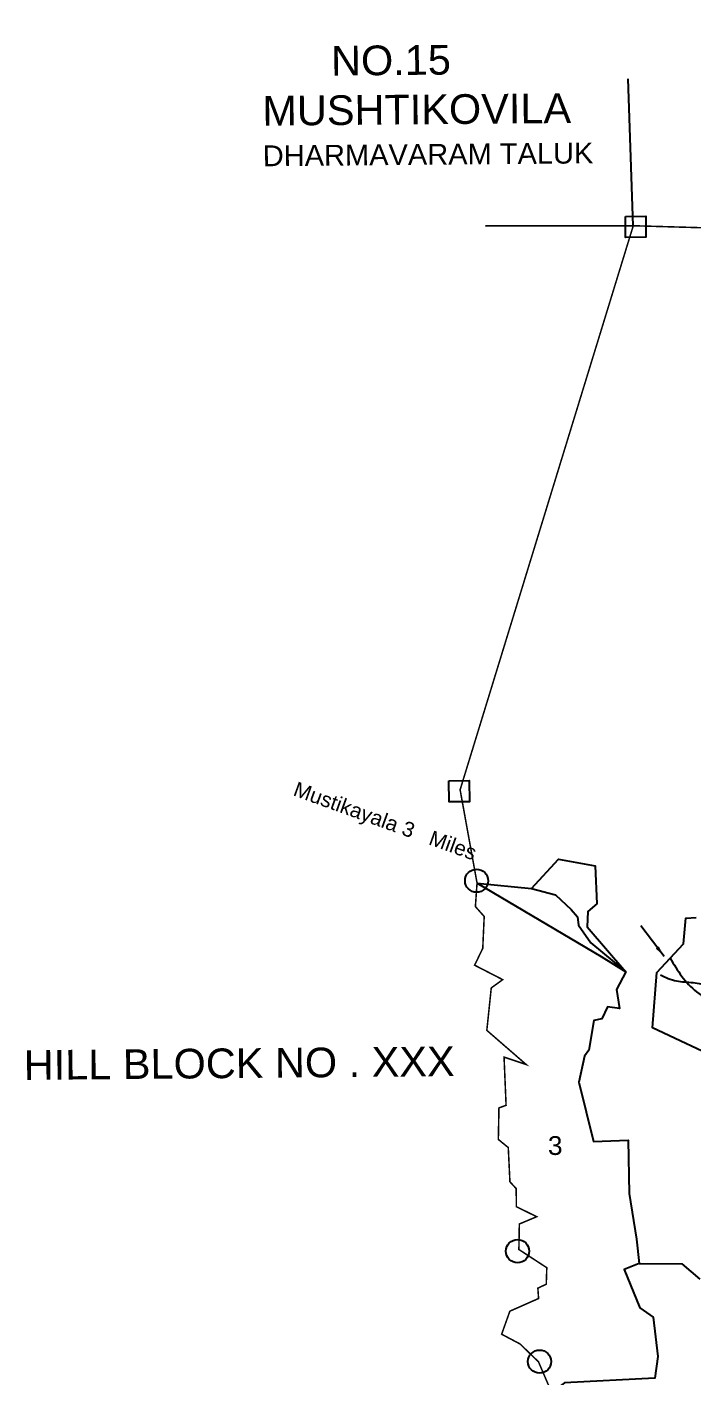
# Model space of a CAD drawing. Header units: inches. Extents: x 775633 to 782774, y 1566086 to 1574350.
# Drawn here: x 776129 to 777011, y 1572098 to 1573890 of the extents above; entities that cross this region are included whole.
import ezdxf
from ezdxf.enums import TextEntityAlignment as Align

# ---------------------------------------------------------------- set-up
doc = ezdxf.new("R2010")
doc.units = ezdxf.units.IN
doc.header["$MEASUREMENT"] = 0
doc.linetypes.add('ACAD_ISO02W100', pattern=[15, 12, -3])
for name, color, linetype in [('PLOT', 7, 'Continuous'), ('PLOT NO', 7, 'Continuous'), ('ROADS', 6, 'Continuous'), ('STREAM', 4, 'Continuous'), ('VILLAGE BOUNDARY', 5, 'Continuous'), ('VILLAGE NAME', 1, 'Continuous'), ('VILLAGE STONES', 1, 'Continuous')]:
    doc.layers.add(name, color=color, linetype=linetype)
doc.styles.get("Standard").update_dxf_attribs({"font": 'arial.ttf'})
doc.linetypes.add('DOTS', pattern='A,1e-06,-3,["●",Standard,S=3,R=0,X=-1.25,Y=-1.25],-3', length=6.000001)
doc.dimstyles.get("Standard").update_dxf_attribs({"dimtxt": 0.18, "dimasz": 15, "dimexe": 0.18, "dimexo": 0.0625, "dimgap": 0.09, "dimtad": 0, "dimtih": 1, "dimtoh": 1, "dimdec": 4, "dimzin": 0, "dimdsep": 46, "dimtxsty": 'Standard', "dimcen": 0.09, "dimadec": 0, "dimazin": 0, "dimtfac": 1, "dimtdec": 4, "dimtofl": 0, "dimtmove": 0, "dimatfit": 3, "dimfxl": 1, "dimtolj": 1, "dimtzin": 0, "dimarcsym": 0})

msp = doc.modelspace()

# ---------------------------------------------------------------- linework, layer by layer
at = {"layer": 'PLOT'}
for points in [[(776727.1, 1572752.2), (776799.4, 1572744.8), (776835.4, 1572784.1), (776883.9, 1572774.9), (776886.5, 1572724.6), (776874.5, 1572714.6), (776873.5, 1572693.9), (776924.9, 1572634), (776912.3, 1572610.9), (776916.4, 1572585.5), (776900.3, 1572587.8), (776893.1, 1572571.7), (776882.1, 1572569.7), (776875.5, 1572530), (776869.8, 1572521.9), (776862.5, 1572487.5), (776882, 1572408.8), (776928, 1572410.5), (776929.1, 1572339.5), (776938.8, 1572278.7), (776942.4, 1572246.3), (776999.3, 1572246.1), (777023.3, 1572225.7)], [(776727.1, 1572752.2), (776892.2, 1572654.6), (776924.9, 1572634)], [(777056.5, 1572514.6), (776960.3, 1572559.8), (776966, 1572633.2), (777001.6, 1572671.3), (777004.6, 1572705.6), (777018.5, 1572706.4)], [(776942.4, 1572246.3), (776922.5, 1572238.5), (776943.6, 1572187.5), (776961, 1572175), (776967.5, 1572123), (776963.3, 1572093.9), (776843.3, 1572088), (776826.2, 1572075.2)]]:
    msp.add_lwpolyline(points, dxfattribs=at)
at = {"layer": 'ROADS', "linetype": 'DOTS', "ltscale": 3.5}
msp.add_lwpolyline([(776799.4, 1572744.8), (776831.5, 1572736.7), (776852.3, 1572717.1), (776860.8, 1572707.1), (776862.1, 1572696.3), (776878.4, 1572672.6), (776924.9, 1572634)], dxfattribs=at)
at = {"layer": 'STREAM', "color": 4}
for points in [[(776983.8, 1572652.3), (777018.9, 1572607.7), (777041.5, 1572588.6), (777049.1, 1572572.1), (777078.3, 1572556.5)], [(776970.8, 1572630), (776992.1, 1572622.1), (777014.3, 1572619.8), (777024.7, 1572618.4), (777041.4, 1572618), (777060.5, 1572616.5), (777084.7, 1572607.8), (777105.2, 1572599.8), (777119, 1572595.5), (777138.5, 1572585.5), (777159.4, 1572566.1), (777181.9, 1572556.8), (777203.4, 1572551.7), (777218.9, 1572540.2), (777230.6, 1572529.2), (777245.7, 1572523), (777281, 1572494.6)]]:
    msp.add_spline(points, degree=3, dxfattribs=at)
at = {"layer": 'VILLAGE BOUNDARY', "color": 5, "linetype": 'ACAD_ISO02W100', "ltscale": 5, "const_width": 2.03}
for points in [[(776934.7, 1573625.9), (777027.9, 1573623.2), (778067.8, 1573889.1), (779651.2, 1573667.7), (779811.5, 1573647.3), (779912.8, 1573772.9), (780323.2, 1573111.8)], [(776826.2, 1572075.2), (776808.8, 1572115.8), (776784.3, 1572139.5), (776759.8, 1572152.5), (776770.7, 1572183.1), (776808.9, 1572200), (776807.9, 1572213.7), (776819.1, 1572219), (776819.8, 1572240.9), (776782.7, 1572265.1), (776783.3, 1572299), (776806.4, 1572308.7), (776779.4, 1572322), (776779.1, 1572346.1), (776770.8, 1572355.1), (776768.6, 1572400.6), (776755.4, 1572411.4), (776756.2, 1572453.3), (776765.7, 1572456.8), (776763, 1572520.8), (776792.4, 1572511), (776740.1, 1572556.4), (776746, 1572612.8), (776761.2, 1572623.8), (776723.9, 1572643), (776734.7, 1572665.5), (776736.6, 1572707.8), (776724.9, 1572720.9), (776727.1, 1572752.2), (776704.6, 1572876.2), (776934.7, 1573625.9)]]:
    msp.add_lwpolyline(points, dxfattribs=at)
at = {"layer": 'VILLAGE BOUNDARY'}
for points in [[(776934.7, 1573625.9), (776927.8, 1573821)], [(776934.7, 1573625.9), (776738.3, 1573625.4)]]:
    msp.add_lwpolyline(points, dxfattribs=at)
at = {"layer": 'VILLAGE STONES'}
for points in [[(776924.2, 1573638.4), (776951.3, 1573638.6), (776951.5, 1573610.7), (776924.5, 1573610.4)], [(776689.7, 1572888), (776716.7, 1572888.3), (776717, 1572860.3), (776690, 1572860.1)]]:
    msp.add_lwpolyline(points, close=True, dxfattribs=at)
for centre in [(776726.5, 1572755.3), (776780.9, 1572262.9), (776810.2, 1572116.1)]:
    msp.add_circle(centre, 15.4, dxfattribs=at)

# ---------------------------------------------------------------- texts
at = {"layer": 'PLOT NO'}
msp.add_text('3', height=25, rotation=0.51, dxfattribs=at).set_placement((776831, 1572403.3), align=Align.MIDDLE_CENTER)
at = {"layer": 'VILLAGE NAME'}
msp.add_text('Mustikayala 3   Miles ', height=19.726, rotation=340.1498, dxfattribs=at).set_placement((776481.4, 1572869))
at = {"layer": 'VILLAGE NAME', "color": 1}
msp.add_text('HILL BLOCK NO . XXX', height=39.453, rotation=0.51, dxfattribs=at).set_placement((776124.8, 1572490.5))
at = {"layer": 'VILLAGE NAME', "color": 1, "insert": (776441, 1573864.1), "char_height": 39.453, "width": 463.507, "attachment_point": 1, "rotation": 0.51}
msp.add_mtext('      NO.15 MUSHTIKOVILA  {\\H0.7x;DHARMAVARAM TALUK}', dxfattribs=at)

# ---------------------------------------------------------------- leaders
at = {"layer": 'VILLAGE BOUNDARY'}
msp.add_leader([(776975.8, 1572654.6), (776944.9, 1572695.2)], dimstyle='Standard', override={"dimgap": 0.09, "dimtad": 0}, dxfattribs=at)

doc.saveas('drawing.dxf')
